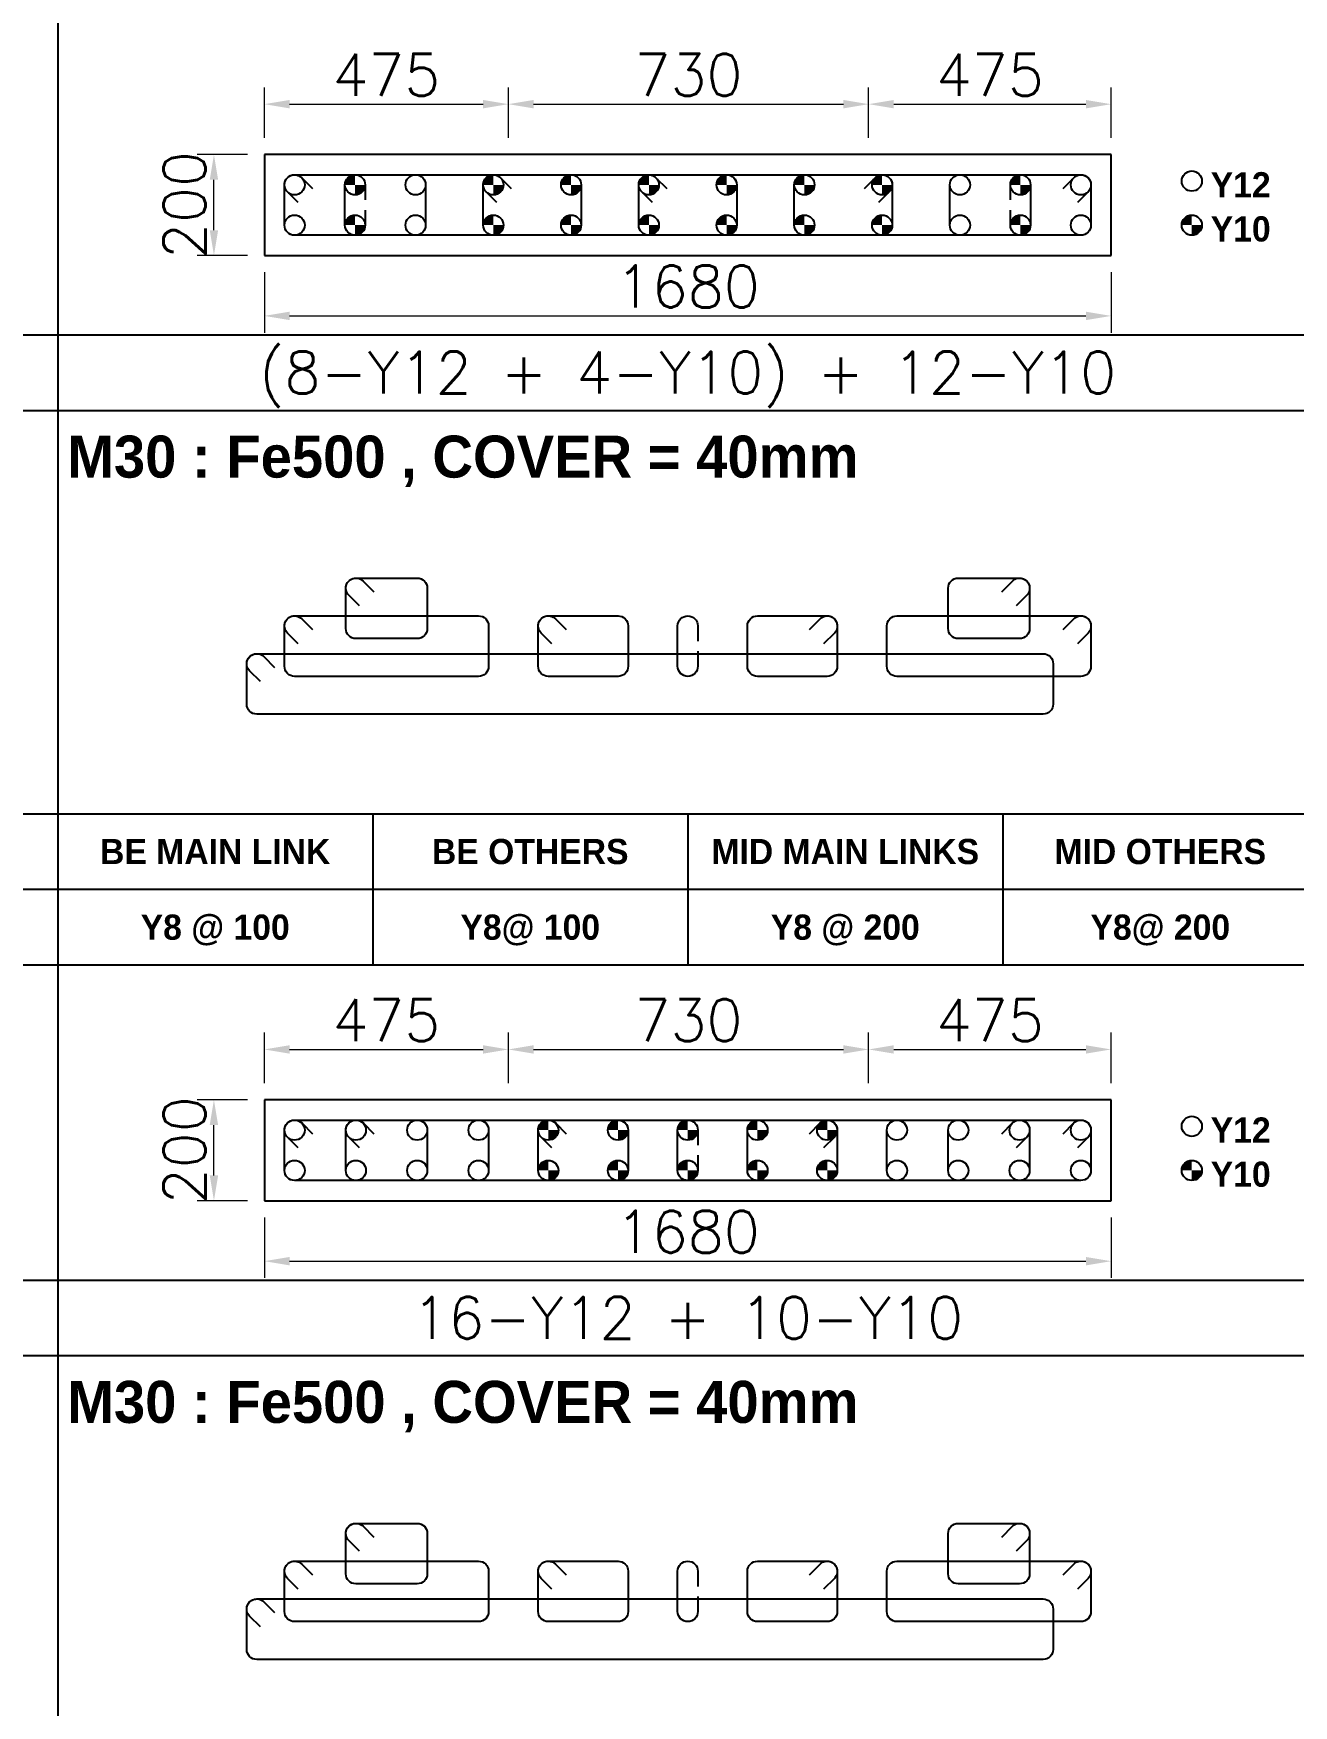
# Model space of a CAD drawing. Header units: millimetres. Extents: x -28707963 to -28231469, y 696001 to 896471.
# Drawn here: x -28322930 to -28315430, y 816339 to 826289 of the extents above; entities that cross this region are included whole.
import ezdxf
from ezdxf.enums import TextEntityAlignment as Align

# ---------------------------------------------------------------- set-up
doc = ezdxf.new("R2010")
doc.units = ezdxf.units.MM
doc.header["$MEASUREMENT"] = 0
doc.header["$PDMODE"] = 34
doc.header["$PDSIZE"] = -8
doc.layers.get('0').update_dxf_attribs({"lineweight": 5})
for name, color, linetype in [('09 COL TEXT-SCH', 2, 'Continuous'), ('14 REINF', 6, 'Continuous'), ('22 TABLE FRAME', 5, 'Continuous'), ('23 STIRRUPS', 5, 'Continuous'), ('TEXT', 4, 'Continuous')]:
    doc.layers.add(name, color=color, linetype=linetype)
doc.layers.add('19 COLUMN', color=1, linetype='Continuous', lineweight=25)
doc.styles.add('adani bold', font='')
doc.styles.add('ROMANS', font='simplex.shx')
doc.styles.get('adani bold').set_extended_font_data('Adani Bold', bold=True)
doc.dimstyles.new('D 50', dxfattribs={"dimscale": 100, "dimtxt": 3, "dimasz": 1.5, "dimexe": 1, "dimexo": 1, "dimgap": 0.5, "dimtad": 1, "dimdec": 0, "dimdsep": 46, "dimtxsty": 'ROMANS', "dimcen": 2.5, "dimclrd": 5, "dimclre": 5, "dimclrt": 4, "dimadec": 0, "dimazin": 0, "dimtfac": 1, "dimtdec": 0, "dimtmove": 0, "dimatfit": 3, "dimfxl": 1, "dimlwd": 0, "dimlwe": 0, "dimarcsym": 0})

# ---------------------------------------------------------------- blocks, each defined once
blk = doc.blocks.new('*D44')
at = {"color": 5, "lineweight": 0, "transparency": 16777216}
for p, q in [((-28321556.1, 819243.4), (-28321556.1, 818883.4)), ((-28316516.1, 819243.4), (-28316516.1, 818883.4)), ((-28321406.1, 818983.4), (-28316666.1, 818983.4))]:
    blk.add_line(p, q, dxfattribs=at)
at = {"color": 5, "transparency": 16777216}
for points in [[(-28321406.1, 819008.4), (-28321406.1, 818958.4), (-28321556.1, 818983.4)], [(-28316666.1, 818958.4), (-28316666.1, 819008.4), (-28316516.1, 818983.4)]]:
    blk.add_solid(points, dxfattribs=at)
at = {"layer": 'Defpoints', "color": 0, "transparency": 16777216}
for p in [(-28321556.1, 819343.4), (-28316516.1, 819343.4), (-28316516.1, 818983.4)]:
    blk.add_point(p, dxfattribs=at)
at = {"color": 4, "transparency": 16777216, "insert": (-28319036.1, 819158.4), "char_height": 250, "attachment_point": 5, "style": 'ROMANS'}
blk.add_mtext('1680', dxfattribs=at)
blk = doc.blocks.new('*D45')
at = {"color": 5, "lineweight": 0, "transparency": 16777216}
for p, q in [((-28321556.1, 824868.4), (-28321556.1, 824508.4)), ((-28316516.1, 824868.4), (-28316516.1, 824508.4)), ((-28321406.1, 824608.4), (-28316666.1, 824608.4))]:
    blk.add_line(p, q, dxfattribs=at)
at = {"color": 5, "transparency": 16777216}
for points in [[(-28321406.1, 824633.4), (-28321406.1, 824583.4), (-28321556.1, 824608.4)], [(-28316666.1, 824583.4), (-28316666.1, 824633.4), (-28316516.1, 824608.4)]]:
    blk.add_solid(points, dxfattribs=at)
at = {"layer": 'Defpoints', "color": 0, "transparency": 16777216}
for p in [(-28321556.1, 824968.4), (-28316516.1, 824968.4), (-28316516.1, 824608.4)]:
    blk.add_point(p, dxfattribs=at)
at = {"color": 4, "transparency": 16777216, "insert": (-28319036.1, 824783.4), "char_height": 250, "attachment_point": 5, "style": 'ROMANS'}
blk.add_mtext('1680', dxfattribs=at)
blk = doc.blocks.new('*D299')
at = {"color": 5, "lineweight": 0, "transparency": 16777216}
for p, q in [((-28321556.1, 820043.4), (-28321556.1, 820343.4)), ((-28320103.8, 820043.4), (-28320103.8, 820343.4)), ((-28321406.1, 820243.4), (-28320253.8, 820243.4))]:
    blk.add_line(p, q, dxfattribs=at)
at = {"color": 5, "transparency": 16777216}
for points in [[(-28321406.1, 820268.4), (-28321406.1, 820218.4), (-28321556.1, 820243.4)], [(-28320253.8, 820218.4), (-28320253.8, 820268.4), (-28320103.8, 820243.4)]]:
    blk.add_solid(points, dxfattribs=at)
at = {"layer": 'Defpoints', "color": 0, "transparency": 16777216}
for p in [(-28320103.8, 820243.4), (-28321556.1, 819943.4), (-28320103.8, 819943.4)]:
    blk.add_point(p, dxfattribs=at)
at = {"color": 4, "transparency": 16777216, "insert": (-28320829.9, 820418.4), "char_height": 250, "attachment_point": 5, "style": 'ROMANS'}
blk.add_mtext('475', dxfattribs=at)
blk = doc.blocks.new('*D300')
at = {"color": 5, "lineweight": 0, "transparency": 16777216}
for p, q in [((-28320103.8, 820043.4), (-28320103.8, 820343.4)), ((-28317959.6, 820043.4), (-28317959.6, 820343.4)), ((-28319953.8, 820243.4), (-28318109.6, 820243.4))]:
    blk.add_line(p, q, dxfattribs=at)
at = {"color": 5, "transparency": 16777216}
for points in [[(-28319953.8, 820268.4), (-28319953.8, 820218.4), (-28320103.8, 820243.4)], [(-28318109.6, 820218.4), (-28318109.6, 820268.4), (-28317959.6, 820243.4)]]:
    blk.add_solid(points, dxfattribs=at)
at = {"layer": 'Defpoints', "color": 0, "transparency": 16777216}
for p in [(-28317959.6, 820243.4), (-28320103.8, 819943.4), (-28317959.6, 819943.4)]:
    blk.add_point(p, dxfattribs=at)
at = {"color": 4, "transparency": 16777216, "insert": (-28319031.7, 820418.4), "char_height": 250, "attachment_point": 5, "style": 'ROMANS'}
blk.add_mtext('730', dxfattribs=at)
blk = doc.blocks.new('*D301')
at = {"color": 5, "lineweight": 0, "transparency": 16777216}
for p, q in [((-28317959.6, 820043.4), (-28317959.6, 820343.4)), ((-28316516.1, 820043.4), (-28316516.1, 820343.4)), ((-28317809.6, 820243.4), (-28316666.1, 820243.4))]:
    blk.add_line(p, q, dxfattribs=at)
at = {"color": 5, "transparency": 16777216}
for points in [[(-28317809.6, 820268.4), (-28317809.6, 820218.4), (-28317959.6, 820243.4)], [(-28316666.1, 820218.4), (-28316666.1, 820268.4), (-28316516.1, 820243.4)]]:
    blk.add_solid(points, dxfattribs=at)
at = {"layer": 'Defpoints', "color": 0, "transparency": 16777216}
for p in [(-28316516.1, 820243.4), (-28317959.6, 819943.4), (-28316516.1, 819943.4)]:
    blk.add_point(p, dxfattribs=at)
at = {"color": 4, "transparency": 16777216, "insert": (-28317237.8, 820418.4), "char_height": 250, "attachment_point": 5, "style": 'ROMANS'}
blk.add_mtext('475', dxfattribs=at)
blk = doc.blocks.new('*D302')
at = {"color": 5, "lineweight": 0, "transparency": 16777216}
for p, q in [((-28321656.1, 819943.4), (-28321956.1, 819943.4)), ((-28321856.1, 819493.4), (-28321856.1, 819793.4)), ((-28321656.1, 819343.4), (-28321956.1, 819343.4))]:
    blk.add_line(p, q, dxfattribs=at)
at = {"color": 5, "transparency": 16777216}
for points in [[(-28321831.1, 819793.4), (-28321881.1, 819793.4), (-28321856.1, 819943.4)], [(-28321881.1, 819493.4), (-28321831.1, 819493.4), (-28321856.1, 819343.4)]]:
    blk.add_solid(points, dxfattribs=at)
at = {"layer": 'Defpoints', "color": 0, "transparency": 16777216}
for p in [(-28321856.1, 819943.4), (-28321556.1, 819943.4), (-28321556.1, 819343.4)]:
    blk.add_point(p, dxfattribs=at)
at = {"color": 4, "transparency": 16777216, "insert": (-28322031.1, 819643.4), "char_height": 250, "attachment_point": 5, "rotation": 90, "style": 'ROMANS'}
blk.add_mtext('200', dxfattribs=at)
blk = doc.blocks.new('*D303')
at = {"color": 5, "lineweight": 0, "transparency": 16777216}
for p, q in [((-28321556.1, 825668.4), (-28321556.1, 825968.4)), ((-28320103.8, 825668.4), (-28320103.8, 825968.4)), ((-28321406.1, 825868.4), (-28320253.8, 825868.4))]:
    blk.add_line(p, q, dxfattribs=at)
at = {"color": 5, "transparency": 16777216}
for points in [[(-28321406.1, 825893.4), (-28321406.1, 825843.4), (-28321556.1, 825868.4)], [(-28320253.8, 825843.4), (-28320253.8, 825893.4), (-28320103.8, 825868.4)]]:
    blk.add_solid(points, dxfattribs=at)
at = {"layer": 'Defpoints', "color": 0, "transparency": 16777216}
for p in [(-28320103.8, 825868.4), (-28321556.1, 825568.4), (-28320103.8, 825568.4)]:
    blk.add_point(p, dxfattribs=at)
at = {"color": 4, "transparency": 16777216, "insert": (-28320829.9, 826043.4), "char_height": 250, "attachment_point": 5, "style": 'ROMANS'}
blk.add_mtext('475', dxfattribs=at)
blk = doc.blocks.new('*D304')
at = {"color": 5, "lineweight": 0, "transparency": 16777216}
for p, q in [((-28320103.8, 825668.4), (-28320103.8, 825968.4)), ((-28317959.6, 825668.4), (-28317959.6, 825968.4)), ((-28319953.8, 825868.4), (-28318109.6, 825868.4))]:
    blk.add_line(p, q, dxfattribs=at)
at = {"color": 5, "transparency": 16777216}
for points in [[(-28319953.8, 825893.4), (-28319953.8, 825843.4), (-28320103.8, 825868.4)], [(-28318109.6, 825843.4), (-28318109.6, 825893.4), (-28317959.6, 825868.4)]]:
    blk.add_solid(points, dxfattribs=at)
at = {"layer": 'Defpoints', "color": 0, "transparency": 16777216}
for p in [(-28317959.6, 825868.4), (-28320103.8, 825568.4), (-28317959.6, 825568.4)]:
    blk.add_point(p, dxfattribs=at)
at = {"color": 4, "transparency": 16777216, "insert": (-28319031.7, 826043.4), "char_height": 250, "attachment_point": 5, "style": 'ROMANS'}
blk.add_mtext('730', dxfattribs=at)
blk = doc.blocks.new('*D305')
at = {"color": 5, "lineweight": 0, "transparency": 16777216}
for p, q in [((-28317959.6, 825668.4), (-28317959.6, 825968.4)), ((-28316516.1, 825668.4), (-28316516.1, 825968.4)), ((-28317809.6, 825868.4), (-28316666.1, 825868.4))]:
    blk.add_line(p, q, dxfattribs=at)
at = {"color": 5, "transparency": 16777216}
for points in [[(-28317809.6, 825893.4), (-28317809.6, 825843.4), (-28317959.6, 825868.4)], [(-28316666.1, 825843.4), (-28316666.1, 825893.4), (-28316516.1, 825868.4)]]:
    blk.add_solid(points, dxfattribs=at)
at = {"layer": 'Defpoints', "color": 0, "transparency": 16777216}
for p in [(-28316516.1, 825868.4), (-28317959.6, 825568.4), (-28316516.1, 825568.4)]:
    blk.add_point(p, dxfattribs=at)
at = {"color": 4, "transparency": 16777216, "insert": (-28317237.8, 826043.4), "char_height": 250, "attachment_point": 5, "style": 'ROMANS'}
blk.add_mtext('475', dxfattribs=at)
blk = doc.blocks.new('*D306')
at = {"color": 5, "lineweight": 0, "transparency": 16777216}
for p, q in [((-28321656.1, 825568.4), (-28321956.1, 825568.4)), ((-28321856.1, 825118.4), (-28321856.1, 825418.4)), ((-28321656.1, 824968.4), (-28321956.1, 824968.4))]:
    blk.add_line(p, q, dxfattribs=at)
at = {"color": 5, "transparency": 16777216}
for points in [[(-28321831.1, 825418.4), (-28321881.1, 825418.4), (-28321856.1, 825568.4)], [(-28321881.1, 825118.4), (-28321831.1, 825118.4), (-28321856.1, 824968.4)]]:
    blk.add_solid(points, dxfattribs=at)
at = {"layer": 'Defpoints', "color": 0, "transparency": 16777216}
for p in [(-28321856.1, 825568.4), (-28321556.1, 825568.4), (-28321556.1, 824968.4)]:
    blk.add_point(p, dxfattribs=at)
at = {"color": 4, "transparency": 16777216, "insert": (-28322031.1, 825268.4), "char_height": 250, "attachment_point": 5, "rotation": 90, "style": 'ROMANS'}
blk.add_mtext('200', dxfattribs=at)

msp = doc.modelspace()

# ---------------------------------------------------------------- hatches: boundary and pattern name
at = {"layer": '14 REINF'}
h = msp.add_hatch(color=6, dxfattribs=at)
edge = h.paths.add_edge_path(flags=0)
edge.add_line((-28321076.1, 825388.4), (-28321016.1, 825388.4))
edge.add_line((-28321016.1, 825388.4), (-28321016.1, 825448.4))
edge.add_arc((-28321016.1, 825388.4), 60, 90, 180)
edge = h.paths.add_edge_path(flags=0)
edge.add_line((-28320956.1, 825388.4), (-28321016.1, 825388.4))
edge.add_line((-28321016.1, 825388.4), (-28321016.1, 825328.4))
edge.add_arc((-28321016.1, 825388.4), 60, 270, 360)
h = msp.add_hatch(color=6, dxfattribs=at)
edge = h.paths.add_edge_path(flags=0)
edge.add_line((-28320253.2, 825388.4), (-28320193.2, 825388.4))
edge.add_line((-28320193.2, 825388.4), (-28320193.2, 825448.4))
edge.add_arc((-28320193.2, 825388.4), 60, 90, 180)
edge = h.paths.add_edge_path(flags=0)
edge.add_line((-28320133.2, 825388.4), (-28320193.2, 825388.4))
edge.add_line((-28320193.2, 825388.4), (-28320193.2, 825328.4))
edge.add_arc((-28320193.2, 825388.4), 60, 270, 360)
h = msp.add_hatch(color=6, dxfattribs=at)
edge = h.paths.add_edge_path(flags=0)
edge.add_line((-28319790.4, 825388.4), (-28319730.4, 825388.4))
edge.add_line((-28319730.4, 825388.4), (-28319730.4, 825448.4))
edge.add_arc((-28319730.4, 825388.4), 60, 90, 180)
edge = h.paths.add_edge_path(flags=0)
edge.add_line((-28319670.4, 825388.4), (-28319730.4, 825388.4))
edge.add_line((-28319730.4, 825388.4), (-28319730.4, 825328.4))
edge.add_arc((-28319730.4, 825388.4), 60, 270, 360)
h = msp.add_hatch(color=6, dxfattribs=at)
edge = h.paths.add_edge_path(flags=0)
edge.add_line((-28319327.5, 825388.4), (-28319267.5, 825388.4))
edge.add_line((-28319267.5, 825388.4), (-28319267.5, 825448.4))
edge.add_arc((-28319267.5, 825388.4), 60, 90, 180)
edge = h.paths.add_edge_path(flags=0)
edge.add_line((-28319207.5, 825388.4), (-28319267.5, 825388.4))
edge.add_line((-28319267.5, 825388.4), (-28319267.5, 825328.4))
edge.add_arc((-28319267.5, 825388.4), 60, 270, 360)
h = msp.add_hatch(color=6, dxfattribs=at)
edge = h.paths.add_edge_path(flags=0)
edge.add_line((-28318864.7, 825388.4), (-28318804.7, 825388.4))
edge.add_line((-28318804.7, 825388.4), (-28318804.7, 825448.4))
edge.add_arc((-28318804.7, 825388.4), 60, 90, 180)
edge = h.paths.add_edge_path(flags=0)
edge.add_line((-28318744.7, 825388.4), (-28318804.7, 825388.4))
edge.add_line((-28318804.7, 825388.4), (-28318804.7, 825328.4))
edge.add_arc((-28318804.7, 825388.4), 60, 270, 360)
h = msp.add_hatch(color=6, dxfattribs=at)
edge = h.paths.add_edge_path(flags=0)
edge.add_line((-28318401.8, 825388.4), (-28318341.8, 825388.4))
edge.add_line((-28318341.8, 825388.4), (-28318341.8, 825448.4))
edge.add_arc((-28318341.8, 825388.4), 60, 90, 180)
edge = h.paths.add_edge_path(flags=0)
edge.add_line((-28318281.8, 825388.4), (-28318341.8, 825388.4))
edge.add_line((-28318341.8, 825388.4), (-28318341.8, 825328.4))
edge.add_arc((-28318341.8, 825388.4), 60, 270, 360)
h = msp.add_hatch(color=6, dxfattribs=at)
edge = h.paths.add_edge_path(flags=0)
edge.add_line((-28317939, 825388.4), (-28317879, 825388.4))
edge.add_line((-28317879, 825388.4), (-28317879, 825448.4))
edge.add_arc((-28317879, 825388.4), 60, 90, 180)
edge = h.paths.add_edge_path(flags=0)
edge.add_line((-28317819, 825388.4), (-28317879, 825388.4))
edge.add_line((-28317879, 825388.4), (-28317879, 825328.4))
edge.add_arc((-28317879, 825388.4), 60, 270, 360)
h = msp.add_hatch(color=6, dxfattribs=at)
edge = h.paths.add_edge_path(flags=0)
edge.add_line((-28317116.1, 825388.4), (-28317056.1, 825388.4))
edge.add_line((-28317056.1, 825388.4), (-28317056.1, 825448.4))
edge.add_arc((-28317056.1, 825388.4), 60, 90, 180)
edge = h.paths.add_edge_path(flags=0)
edge.add_line((-28316996.1, 825388.4), (-28317056.1, 825388.4))
edge.add_line((-28317056.1, 825388.4), (-28317056.1, 825328.4))
edge.add_arc((-28317056.1, 825388.4), 60, 270, 360)
h = msp.add_hatch(color=6, dxfattribs=at)
edge = h.paths.add_edge_path(flags=0)
edge.add_line((-28321076.1, 825148.4), (-28321016.1, 825148.4))
edge.add_line((-28321016.1, 825148.4), (-28321016.1, 825208.4))
edge.add_arc((-28321016.1, 825148.4), 60, 90, 180)
edge = h.paths.add_edge_path(flags=0)
edge.add_line((-28320956.1, 825148.4), (-28321016.1, 825148.4))
edge.add_line((-28321016.1, 825148.4), (-28321016.1, 825088.4))
edge.add_arc((-28321016.1, 825148.4), 60, 270, 360)
h = msp.add_hatch(color=6, dxfattribs=at)
edge = h.paths.add_edge_path(flags=0)
edge.add_line((-28320253.2, 825148.4), (-28320193.2, 825148.4))
edge.add_line((-28320193.2, 825148.4), (-28320193.2, 825208.4))
edge.add_arc((-28320193.2, 825148.4), 60, 90, 180)
edge = h.paths.add_edge_path(flags=0)
edge.add_line((-28320133.2, 825148.4), (-28320193.2, 825148.4))
edge.add_line((-28320193.2, 825148.4), (-28320193.2, 825088.4))
edge.add_arc((-28320193.2, 825148.4), 60, 270, 360)
h = msp.add_hatch(color=6, dxfattribs=at)
edge = h.paths.add_edge_path(flags=0)
edge.add_line((-28319790.4, 825148.4), (-28319730.4, 825148.4))
edge.add_line((-28319730.4, 825148.4), (-28319730.4, 825208.4))
edge.add_arc((-28319730.4, 825148.4), 60, 90, 180)
edge = h.paths.add_edge_path(flags=0)
edge.add_line((-28319670.4, 825148.4), (-28319730.4, 825148.4))
edge.add_line((-28319730.4, 825148.4), (-28319730.4, 825088.4))
edge.add_arc((-28319730.4, 825148.4), 60, 270, 360)
h = msp.add_hatch(color=6, dxfattribs=at)
edge = h.paths.add_edge_path(flags=0)
edge.add_line((-28319327.5, 825148.4), (-28319267.5, 825148.4))
edge.add_line((-28319267.5, 825148.4), (-28319267.5, 825208.4))
edge.add_arc((-28319267.5, 825148.4), 60, 90, 180)
edge = h.paths.add_edge_path(flags=0)
edge.add_line((-28319207.5, 825148.4), (-28319267.5, 825148.4))
edge.add_line((-28319267.5, 825148.4), (-28319267.5, 825088.4))
edge.add_arc((-28319267.5, 825148.4), 60, 270, 360)
h = msp.add_hatch(color=6, dxfattribs=at)
edge = h.paths.add_edge_path(flags=0)
edge.add_line((-28318864.7, 825148.4), (-28318804.7, 825148.4))
edge.add_line((-28318804.7, 825148.4), (-28318804.7, 825208.4))
edge.add_arc((-28318804.7, 825148.4), 60, 90, 180)
edge = h.paths.add_edge_path(flags=0)
edge.add_line((-28318744.7, 825148.4), (-28318804.7, 825148.4))
edge.add_line((-28318804.7, 825148.4), (-28318804.7, 825088.4))
edge.add_arc((-28318804.7, 825148.4), 60, 270, 360)
h = msp.add_hatch(color=6, dxfattribs=at)
edge = h.paths.add_edge_path(flags=0)
edge.add_line((-28318401.8, 825148.4), (-28318341.8, 825148.4))
edge.add_line((-28318341.8, 825148.4), (-28318341.8, 825208.4))
edge.add_arc((-28318341.8, 825148.4), 60, 90, 180)
edge = h.paths.add_edge_path(flags=0)
edge.add_line((-28318281.8, 825148.4), (-28318341.8, 825148.4))
edge.add_line((-28318341.8, 825148.4), (-28318341.8, 825088.4))
edge.add_arc((-28318341.8, 825148.4), 60, 270, 360)
h = msp.add_hatch(color=6, dxfattribs=at)
edge = h.paths.add_edge_path(flags=0)
edge.add_line((-28317939, 825148.4), (-28317879, 825148.4))
edge.add_line((-28317879, 825148.4), (-28317879, 825208.4))
edge.add_arc((-28317879, 825148.4), 60, 90, 180)
edge = h.paths.add_edge_path(flags=0)
edge.add_line((-28317819, 825148.4), (-28317879, 825148.4))
edge.add_line((-28317879, 825148.4), (-28317879, 825088.4))
edge.add_arc((-28317879, 825148.4), 60, 270, 360)
h = msp.add_hatch(color=6, dxfattribs=at)
edge = h.paths.add_edge_path(flags=0)
edge.add_line((-28317116.1, 825148.4), (-28317056.1, 825148.4))
edge.add_line((-28317056.1, 825148.4), (-28317056.1, 825208.4))
edge.add_arc((-28317056.1, 825148.4), 60, 90, 180)
edge = h.paths.add_edge_path(flags=0)
edge.add_line((-28316996.1, 825148.4), (-28317056.1, 825148.4))
edge.add_line((-28317056.1, 825148.4), (-28317056.1, 825088.4))
edge.add_arc((-28317056.1, 825148.4), 60, 270, 360)
h = msp.add_hatch(color=6, dxfattribs=at)
edge = h.paths.add_edge_path(flags=0)
edge.add_line((-28316096.1, 825148.4), (-28316036.1, 825148.4))
edge.add_line((-28316036.1, 825148.4), (-28316036.1, 825208.4))
edge.add_arc((-28316036.1, 825148.4), 60, 90, 180)
edge = h.paths.add_edge_path(flags=0)
edge.add_line((-28315976.1, 825148.4), (-28316036.1, 825148.4))
edge.add_line((-28316036.1, 825148.4), (-28316036.1, 825088.4))
edge.add_arc((-28316036.1, 825148.4), 60, 270, 360)
h = msp.add_hatch(color=6, dxfattribs=at)
edge = h.paths.add_edge_path(flags=0)
edge.add_line((-28319926.1, 819763.4), (-28319866.1, 819763.4))
edge.add_line((-28319866.1, 819763.4), (-28319866.1, 819823.4))
edge.add_arc((-28319866.1, 819763.4), 60, 90, 180)
edge = h.paths.add_edge_path(flags=0)
edge.add_line((-28319806.1, 819763.4), (-28319866.1, 819763.4))
edge.add_line((-28319866.1, 819763.4), (-28319866.1, 819703.4))
edge.add_arc((-28319866.1, 819763.4), 60, 270, 360)
h = msp.add_hatch(color=6, dxfattribs=at)
edge = h.paths.add_edge_path(flags=0)
edge.add_line((-28319511.1, 819763.4), (-28319451.1, 819763.4))
edge.add_line((-28319451.1, 819763.4), (-28319451.1, 819823.4))
edge.add_arc((-28319451.1, 819763.4), 60, 90, 180)
edge = h.paths.add_edge_path(flags=0)
edge.add_line((-28319391.1, 819763.4), (-28319451.1, 819763.4))
edge.add_line((-28319451.1, 819763.4), (-28319451.1, 819703.4))
edge.add_arc((-28319451.1, 819763.4), 60, 270, 360)
h = msp.add_hatch(color=6, dxfattribs=at)
edge = h.paths.add_edge_path(flags=0)
edge.add_line((-28319096.1, 819763.4), (-28319036.1, 819763.4))
edge.add_line((-28319036.1, 819763.4), (-28319036.1, 819823.4))
edge.add_arc((-28319036.1, 819763.4), 60, 90, 180)
edge = h.paths.add_edge_path(flags=0)
edge.add_line((-28318976.1, 819763.4), (-28319036.1, 819763.4))
edge.add_line((-28319036.1, 819763.4), (-28319036.1, 819703.4))
edge.add_arc((-28319036.1, 819763.4), 60, 270, 360)
h = msp.add_hatch(color=6, dxfattribs=at)
edge = h.paths.add_edge_path(flags=0)
edge.add_line((-28318681.1, 819763.4), (-28318621.1, 819763.4))
edge.add_line((-28318621.1, 819763.4), (-28318621.1, 819823.4))
edge.add_arc((-28318621.1, 819763.4), 60, 90, 180)
edge = h.paths.add_edge_path(flags=0)
edge.add_line((-28318561.1, 819763.4), (-28318621.1, 819763.4))
edge.add_line((-28318621.1, 819763.4), (-28318621.1, 819703.4))
edge.add_arc((-28318621.1, 819763.4), 60, 270, 360)
h = msp.add_hatch(color=6, dxfattribs=at)
edge = h.paths.add_edge_path(flags=0)
edge.add_line((-28318266.1, 819763.4), (-28318206.1, 819763.4))
edge.add_line((-28318206.1, 819763.4), (-28318206.1, 819823.4))
edge.add_arc((-28318206.1, 819763.4), 60, 90, 180)
edge = h.paths.add_edge_path(flags=0)
edge.add_line((-28318146.1, 819763.4), (-28318206.1, 819763.4))
edge.add_line((-28318206.1, 819763.4), (-28318206.1, 819703.4))
edge.add_arc((-28318206.1, 819763.4), 60, 270, 360)
h = msp.add_hatch(color=6, dxfattribs=at)
edge = h.paths.add_edge_path(flags=0)
edge.add_line((-28319926.1, 819523.4), (-28319866.1, 819523.4))
edge.add_line((-28319866.1, 819523.4), (-28319866.1, 819583.4))
edge.add_arc((-28319866.1, 819523.4), 60, 90, 180)
edge = h.paths.add_edge_path(flags=0)
edge.add_line((-28319806.1, 819523.4), (-28319866.1, 819523.4))
edge.add_line((-28319866.1, 819523.4), (-28319866.1, 819463.4))
edge.add_arc((-28319866.1, 819523.4), 60, 270, 360)
h = msp.add_hatch(color=6, dxfattribs=at)
edge = h.paths.add_edge_path(flags=0)
edge.add_line((-28319511.1, 819523.4), (-28319451.1, 819523.4))
edge.add_line((-28319451.1, 819523.4), (-28319451.1, 819583.4))
edge.add_arc((-28319451.1, 819523.4), 60, 90, 180)
edge = h.paths.add_edge_path(flags=0)
edge.add_line((-28319391.1, 819523.4), (-28319451.1, 819523.4))
edge.add_line((-28319451.1, 819523.4), (-28319451.1, 819463.4))
edge.add_arc((-28319451.1, 819523.4), 60, 270, 360)
h = msp.add_hatch(color=6, dxfattribs=at)
edge = h.paths.add_edge_path(flags=0)
edge.add_line((-28319096.1, 819523.4), (-28319036.1, 819523.4))
edge.add_line((-28319036.1, 819523.4), (-28319036.1, 819583.4))
edge.add_arc((-28319036.1, 819523.4), 60, 90, 180)
edge = h.paths.add_edge_path(flags=0)
edge.add_line((-28318976.1, 819523.4), (-28319036.1, 819523.4))
edge.add_line((-28319036.1, 819523.4), (-28319036.1, 819463.4))
edge.add_arc((-28319036.1, 819523.4), 60, 270, 360)
h = msp.add_hatch(color=6, dxfattribs=at)
edge = h.paths.add_edge_path(flags=0)
edge.add_line((-28318681.1, 819523.4), (-28318621.1, 819523.4))
edge.add_line((-28318621.1, 819523.4), (-28318621.1, 819583.4))
edge.add_arc((-28318621.1, 819523.4), 60, 90, 180)
edge = h.paths.add_edge_path(flags=0)
edge.add_line((-28318561.1, 819523.4), (-28318621.1, 819523.4))
edge.add_line((-28318621.1, 819523.4), (-28318621.1, 819463.4))
edge.add_arc((-28318621.1, 819523.4), 60, 270, 360)
h = msp.add_hatch(color=6, dxfattribs=at)
edge = h.paths.add_edge_path(flags=0)
edge.add_line((-28318266.1, 819523.4), (-28318206.1, 819523.4))
edge.add_line((-28318206.1, 819523.4), (-28318206.1, 819583.4))
edge.add_arc((-28318206.1, 819523.4), 60, 90, 180)
edge = h.paths.add_edge_path(flags=0)
edge.add_line((-28318146.1, 819523.4), (-28318206.1, 819523.4))
edge.add_line((-28318206.1, 819523.4), (-28318206.1, 819463.4))
edge.add_arc((-28318206.1, 819523.4), 60, 270, 360)
h = msp.add_hatch(color=6, dxfattribs=at)
edge = h.paths.add_edge_path(flags=0)
edge.add_line((-28316096.1, 819523.4), (-28316036.1, 819523.4))
edge.add_line((-28316036.1, 819523.4), (-28316036.1, 819583.4))
edge.add_arc((-28316036.1, 819523.4), 60, 90, 180)
edge = h.paths.add_edge_path(flags=0)
edge.add_line((-28315976.1, 819523.4), (-28316036.1, 819523.4))
edge.add_line((-28316036.1, 819523.4), (-28316036.1, 819463.4))
edge.add_arc((-28316036.1, 819523.4), 60, 270, 360)

# ---------------------------------------------------------------- linework, layer by layer
at = {"layer": '14 REINF', "color": 6}
for centre in [(-28316036.1, 825410.9), (-28321376.1, 825388.4), (-28321016.1, 825388.4), (-28320656.1, 825388.4), (-28320193.2, 825388.4), (-28319730.4, 825388.4), (-28319267.5, 825388.4), (-28318804.7, 825388.4), (-28318341.8, 825388.4), (-28317879, 825388.4), (-28317416.1, 825388.4), (-28317056.1, 825388.4), (-28316696.1, 825388.4), (-28321376.1, 825148.4), (-28321016.1, 825148.4), (-28320656.1, 825148.4), (-28320193.2, 825148.4), (-28319730.4, 825148.4), (-28319267.5, 825148.4), (-28318804.7, 825148.4), (-28318341.8, 825148.4), (-28317879, 825148.4), (-28317416.1, 825148.4), (-28317056.1, 825148.4), (-28316696.1, 825148.4), (-28316036.1, 825148.4), (-28321376.1, 819763.4), (-28321011.1, 819763.4), (-28320646.1, 819763.4), (-28320281.1, 819763.4), (-28319866.1, 819763.4), (-28319451.1, 819763.4), (-28319036.1, 819763.4), (-28318621.1, 819763.4), (-28318206.1, 819763.4), (-28317791.1, 819763.4), (-28317426.1, 819763.4), (-28317061.1, 819763.4), (-28316696.1, 819763.4), (-28316036.1, 819785.9), (-28321376.1, 819523.4), (-28321011.1, 819523.4), (-28320646.1, 819523.4), (-28320281.1, 819523.4), (-28319866.1, 819523.4), (-28319451.1, 819523.4), (-28319036.1, 819523.4), (-28318621.1, 819523.4), (-28318206.1, 819523.4), (-28317791.1, 819523.4), (-28317426.1, 819523.4), (-28317061.1, 819523.4), (-28316696.1, 819523.4), (-28316036.1, 819523.4)]:
    msp.add_circle(centre, 60, dxfattribs=at)
at = {"layer": '19 COLUMN', "color": 4}
for points in [[(-28316516.1, 825568.4), (-28321556.1, 825568.4)], [(-28321556.1, 825568.4), (-28321556.1, 824968.4)], [(-28316516.1, 824968.4), (-28316516.1, 825568.4)], [(-28321556.1, 824968.4), (-28316516.1, 824968.4)], [(-28316516.1, 819943.4), (-28321556.1, 819943.4)], [(-28321556.1, 819943.4), (-28321556.1, 819343.4)], [(-28316516.1, 819343.4), (-28316516.1, 819943.4)], [(-28321556.1, 819343.4), (-28316516.1, 819343.4)]]:
    msp.add_lwpolyline(points, dxfattribs=at)
at = {"layer": '22 TABLE FRAME', "color": 5, "linetype": 'Continuous'}
for p, q in [((-28322786.1, 863421.2), (-28322786.1, 788796.2)), ((-28330286.1, 824496.2), (-28245536.1, 824496.2)), ((-28334786.1, 824046.2), (-28245536.1, 824046.2)), ((-28330286.1, 821646.2), (-28245536.1, 821646.2)), ((-28320911.1, 821646.2), (-28320911.1, 820746.2)), ((-28319036.1, 821646.2), (-28319036.1, 820746.2)), ((-28317161.1, 821646.2), (-28317161.1, 820746.2)), ((-28330286.1, 821196.2), (-28245536.1, 821196.2)), ((-28330286.1, 820746.2), (-28245536.1, 820746.2)), ((-28330286.1, 818871.2), (-28245536.1, 818871.2)), ((-28334786.1, 818421.2), (-28245536.1, 818421.2))]:
    msp.add_line(p, q, dxfattribs=at)
at = {"layer": '23 STIRRUPS', "color": 5}
for points in [[(-28321354.9, 825282.3), (-28321418.5, 825345.9, -0.668178), (-28321376.1, 825448.4), (-28316696.1, 825448.4, -0.414214), (-28316636.1, 825388.4), (-28316636.1, 825148.4, -0.414214), (-28316696.1, 825088.4), (-28321376.1, 825088.4, -0.414214), (-28321436.1, 825148.4), (-28321436.1, 825388.4, -0.668179), (-28321333.7, 825430.8), (-28321270, 825367.1)], [(-28321354.9, 825282.3), (-28321418.5, 825345.9, -0.668178), (-28321376.1, 825448.4), (-28320656.1, 825448.4, -0.414214), (-28320596.1, 825388.4), (-28320596.1, 825148.4, -0.414214), (-28320656.1, 825088.4), (-28321376.1, 825088.4, -0.414214), (-28321436.1, 825148.4), (-28321436.1, 825388.4, -0.668179), (-28321333.7, 825430.8), (-28321270, 825367.1)], [(-28320956.1, 825238.4), (-28320956.1, 825148.4, -1), (-28321076.1, 825148.4), (-28321076.1, 825388.4, -1), (-28320956.1, 825388.4), (-28320956.1, 825298.4)], [(-28320172.1, 825282.3), (-28320235.7, 825345.9, -0.668359), (-28320193.2, 825448.4), (-28319730.4, 825448.4, -0.41425), (-28319670.4, 825388.4), (-28319670.4, 825148.4, -0.41425), (-28319730.4, 825088.4), (-28320193.2, 825088.4, -0.41436), (-28320253.2, 825148.4), (-28320253.2, 825388.4, -0.668179), (-28320150.8, 825430.8), (-28320087.2, 825367.1)], [(-28319246.3, 825282.3), (-28319310, 825345.9, -0.668314), (-28319267.5, 825448.4), (-28318804.7, 825448.4, -0.414323), (-28318744.7, 825388.4), (-28318744.7, 825148.4, -0.414323), (-28318804.7, 825088.4), (-28319267.5, 825088.4, -0.414323), (-28319327.5, 825148.4), (-28319327.5, 825388.4, -0.668179), (-28319225.1, 825430.8), (-28319161.5, 825367.1)], [(-28317985, 825367.1), (-28317921.4, 825430.8, -0.668179), (-28317819, 825388.4), (-28317819, 825148.4, -0.41436), (-28317879, 825088.4), (-28318341.8, 825088.4, -0.41425), (-28318401.8, 825148.4), (-28318401.8, 825388.4, -0.41425), (-28318341.8, 825448.4), (-28317879, 825448.4, -0.668359), (-28317836.5, 825345.9), (-28317900.1, 825282.3)], [(-28316802.2, 825367.1), (-28316738.5, 825430.8, -0.668179), (-28316636.1, 825388.4), (-28316636.1, 825148.4, -0.414214), (-28316696.1, 825088.4), (-28317416.1, 825088.4, -0.414214), (-28317476.1, 825148.4), (-28317476.1, 825388.4, -0.414214), (-28317416.1, 825448.4), (-28316696.1, 825448.4, -0.668178), (-28316653.7, 825345.9), (-28316717.3, 825282.3)], [(-28317116.1, 825298.4), (-28317116.1, 825388.4, -1), (-28316996.1, 825388.4), (-28316996.1, 825148.4, -1), (-28317116.1, 825148.4), (-28317116.1, 825238.4)], [(-28320989.9, 822882.3), (-28321053.5, 822945.9, -0.668042), (-28321011.1, 823048.4), (-28320646.1, 823048.4, -0.414104), (-28320586.1, 822988.4), (-28320586.1, 822748.4, -0.414104), (-28320646.1, 822688.4), (-28321011.1, 822688.4, -0.414104), (-28321071.1, 822748.4), (-28321071.1, 822988.4, -0.668179), (-28320968.6, 823030.8), (-28320905, 822967.1)], [(-28317167.2, 822967.1), (-28317103.6, 823030.8, -0.668179), (-28317001.1, 822988.4), (-28317001.1, 822748.4, -0.414104), (-28317061.1, 822688.4), (-28317426.1, 822688.4, -0.414104), (-28317486.1, 822748.4), (-28317486.1, 822988.4, -0.414104), (-28317426.1, 823048.4), (-28317061.1, 823048.4, -0.668042), (-28317018.7, 822945.9), (-28317082.3, 822882.3)], [(-28321354.9, 822657.3), (-28321418.5, 822720.9, -0.668178), (-28321376.1, 822823.4), (-28320281.1, 822823.4, -0.414214), (-28320221.1, 822763.4), (-28320221.1, 822523.4, -0.414214), (-28320281.1, 822463.4), (-28321376.1, 822463.4, -0.414214), (-28321436.1, 822523.4), (-28321436.1, 822763.4, -0.668179), (-28321333.7, 822805.8), (-28321270, 822742.1)], [(-28319844.9, 822657.3), (-28319908.6, 822720.9, -0.668314), (-28319866.1, 822823.4), (-28319451.1, 822823.4, -0.414323), (-28319391.1, 822763.4), (-28319391.1, 822523.4, -0.414323), (-28319451.1, 822463.4), (-28319866.1, 822463.4, -0.414323), (-28319926.1, 822523.4), (-28319926.1, 822763.4, -0.668179), (-28319823.7, 822805.8), (-28319760.1, 822742.1)], [(-28318976.1, 822613.4), (-28318976.1, 822523.4, -1), (-28319096.1, 822523.4), (-28319096.1, 822763.4, -1), (-28318976.1, 822763.4), (-28318976.1, 822673.4)], [(-28318312.1, 822742.1), (-28318248.5, 822805.8, -0.668179), (-28318146.1, 822763.4), (-28318146.1, 822523.4, -0.414323), (-28318206.1, 822463.4), (-28318621.1, 822463.4, -0.414323), (-28318681.1, 822523.4), (-28318681.1, 822763.4, -0.414323), (-28318621.1, 822823.4), (-28318206.1, 822823.4, -0.668314), (-28318163.6, 822720.9), (-28318227.3, 822657.3)], [(-28316802.2, 822742.1), (-28316738.5, 822805.8, -0.668179), (-28316636.1, 822763.4), (-28316636.1, 822523.4, -0.414214), (-28316696.1, 822463.4), (-28317791.1, 822463.4, -0.414214), (-28317851.1, 822523.4), (-28317851.1, 822763.4, -0.414214), (-28317791.1, 822823.4), (-28316696.1, 822823.4, -0.668178), (-28316653.7, 822720.9), (-28316717.3, 822657.3)], [(-28321579.9, 822432.3), (-28321643.5, 822495.9, -0.668178), (-28321601.1, 822598.4), (-28316921.1, 822598.4, -0.414214), (-28316861.1, 822538.4), (-28316861.1, 822298.4, -0.414214), (-28316921.1, 822238.4), (-28321601.1, 822238.4, -0.414214), (-28321661.1, 822298.4), (-28321661.1, 822538.4, -0.668179), (-28321558.7, 822580.8), (-28321495, 822517.1)], [(-28321354.9, 819657.3), (-28321418.5, 819720.9, -0.668178), (-28321376.1, 819823.4), (-28316696.1, 819823.4, -0.414214), (-28316636.1, 819763.4), (-28316636.1, 819523.4, -0.414214), (-28316696.1, 819463.4), (-28321376.1, 819463.4, -0.414214), (-28321436.1, 819523.4), (-28321436.1, 819763.4, -0.668179), (-28321333.7, 819805.8), (-28321270, 819742.1)], [(-28321354.9, 819657.3), (-28321418.5, 819720.9, -0.668178), (-28321376.1, 819823.4), (-28320281.1, 819823.4, -0.414214), (-28320221.1, 819763.4), (-28320221.1, 819523.4, -0.414214), (-28320281.1, 819463.4), (-28321376.1, 819463.4, -0.414214), (-28321436.1, 819523.4), (-28321436.1, 819763.4, -0.668179), (-28321333.7, 819805.8), (-28321270, 819742.1)], [(-28320989.9, 819657.3), (-28321053.5, 819720.9, -0.668042), (-28321011.1, 819823.4), (-28320646.1, 819823.4, -0.414104), (-28320586.1, 819763.4), (-28320586.1, 819523.4, -0.414104), (-28320646.1, 819463.4), (-28321011.1, 819463.4, -0.414104), (-28321071.1, 819523.4), (-28321071.1, 819763.4, -0.668179), (-28320968.6, 819805.8), (-28320905, 819742.1)], [(-28319844.9, 819657.3), (-28319908.6, 819720.9, -0.668314), (-28319866.1, 819823.4), (-28319451.1, 819823.4, -0.414323), (-28319391.1, 819763.4), (-28319391.1, 819523.4, -0.414323), (-28319451.1, 819463.4), (-28319866.1, 819463.4, -0.414323), (-28319926.1, 819523.4), (-28319926.1, 819763.4, -0.668179), (-28319823.7, 819805.8), (-28319760.1, 819742.1)], [(-28318976.1, 819613.4), (-28318976.1, 819523.4, -1), (-28319096.1, 819523.4), (-28319096.1, 819763.4, -1), (-28318976.1, 819763.4), (-28318976.1, 819673.4)], [(-28318312.1, 819742.1), (-28318248.5, 819805.8, -0.668179), (-28318146.1, 819763.4), (-28318146.1, 819523.4, -0.414323), (-28318206.1, 819463.4), (-28318621.1, 819463.4, -0.414323), (-28318681.1, 819523.4), (-28318681.1, 819763.4, -0.414323), (-28318621.1, 819823.4), (-28318206.1, 819823.4, -0.668314), (-28318163.6, 819720.9), (-28318227.3, 819657.3)], [(-28316802.2, 819742.1), (-28316738.5, 819805.8, -0.668179), (-28316636.1, 819763.4), (-28316636.1, 819523.4, -0.414214), (-28316696.1, 819463.4), (-28317791.1, 819463.4, -0.414214), (-28317851.1, 819523.4), (-28317851.1, 819763.4, -0.414214), (-28317791.1, 819823.4), (-28316696.1, 819823.4, -0.668178), (-28316653.7, 819720.9), (-28316717.3, 819657.3)], [(-28317167.2, 819742.1), (-28317103.6, 819805.8, -0.668179), (-28317001.1, 819763.4), (-28317001.1, 819523.4, -0.414104), (-28317061.1, 819463.4), (-28317426.1, 819463.4, -0.414104), (-28317486.1, 819523.4), (-28317486.1, 819763.4, -0.414104), (-28317426.1, 819823.4), (-28317061.1, 819823.4, -0.668042), (-28317018.7, 819720.9), (-28317082.3, 819657.3)], [(-28320989.9, 817257.3), (-28321053.5, 817320.9, -0.668042), (-28321011.1, 817423.4), (-28320646.1, 817423.4, -0.414104), (-28320586.1, 817363.4), (-28320586.1, 817123.4, -0.414104), (-28320646.1, 817063.4), (-28321011.1, 817063.4, -0.414104), (-28321071.1, 817123.4), (-28321071.1, 817363.4, -0.668179), (-28320968.6, 817405.8), (-28320905, 817342.1)], [(-28317167.2, 817342.1), (-28317103.6, 817405.8, -0.668179), (-28317001.1, 817363.4), (-28317001.1, 817123.4, -0.414104), (-28317061.1, 817063.4), (-28317426.1, 817063.4, -0.414104), (-28317486.1, 817123.4), (-28317486.1, 817363.4, -0.414104), (-28317426.1, 817423.4), (-28317061.1, 817423.4, -0.668042), (-28317018.7, 817320.9), (-28317082.3, 817257.3)], [(-28321354.9, 817032.3), (-28321418.5, 817095.9, -0.668178), (-28321376.1, 817198.4), (-28320281.1, 817198.4, -0.414214), (-28320221.1, 817138.4), (-28320221.1, 816898.4, -0.414214), (-28320281.1, 816838.4), (-28321376.1, 816838.4, -0.414214), (-28321436.1, 816898.4), (-28321436.1, 817138.4, -0.668179), (-28321333.7, 817180.8), (-28321270, 817117.1)], [(-28319844.9, 817032.3), (-28319908.6, 817095.9, -0.668314), (-28319866.1, 817198.4), (-28319451.1, 817198.4, -0.414323), (-28319391.1, 817138.4), (-28319391.1, 816898.4, -0.414323), (-28319451.1, 816838.4), (-28319866.1, 816838.4, -0.414323), (-28319926.1, 816898.4), (-28319926.1, 817138.4, -0.668179), (-28319823.7, 817180.8), (-28319760.1, 817117.1)], [(-28318976.1, 816988.4), (-28318976.1, 816898.4, -1), (-28319096.1, 816898.4), (-28319096.1, 817138.4, -1), (-28318976.1, 817138.4), (-28318976.1, 817048.4)], [(-28318312.1, 817117.1), (-28318248.5, 817180.8, -0.668179), (-28318146.1, 817138.4), (-28318146.1, 816898.4, -0.414323), (-28318206.1, 816838.4), (-28318621.1, 816838.4, -0.414323), (-28318681.1, 816898.4), (-28318681.1, 817138.4, -0.414323), (-28318621.1, 817198.4), (-28318206.1, 817198.4, -0.668314), (-28318163.6, 817095.9), (-28318227.3, 817032.3)], [(-28316802.2, 817117.1), (-28316738.5, 817180.8, -0.668179), (-28316636.1, 817138.4), (-28316636.1, 816898.4, -0.414214), (-28316696.1, 816838.4), (-28317791.1, 816838.4, -0.414214), (-28317851.1, 816898.4), (-28317851.1, 817138.4, -0.414214), (-28317791.1, 817198.4), (-28316696.1, 817198.4, -0.668178), (-28316653.7, 817095.9), (-28316717.3, 817032.3)], [(-28321579.9, 816807.3), (-28321643.5, 816870.9, -0.668178), (-28321601.1, 816973.4), (-28316921.1, 816973.4, -0.414214), (-28316861.1, 816913.4), (-28316861.1, 816673.4, -0.414214), (-28316921.1, 816613.4), (-28321601.1, 816613.4, -0.414214), (-28321661.1, 816673.4), (-28321661.1, 816913.4, -0.668179), (-28321558.7, 816955.8), (-28321495, 816892.1)]]:
    msp.add_lwpolyline(points, format="xyb", dxfattribs=at)

# ---------------------------------------------------------------- texts
at = {"layer": '09 COL TEXT-SCH', "color": 3, "linetype": 'Continuous', "style": 'ROMANS'}
for s, p in [('(8-Y12 + 4-Y10) + 12-Y10', (-28319036.1, 824271.2)), ('16-Y12 + 10-Y10', (-28319036.1, 818646.2))]:
    msp.add_text(s, height=250, dxfattribs=at).set_placement(p, align=Align.MIDDLE_CENTER)
at = {"layer": 'TEXT', "style": 'adani bold'}
for s, p in [('Y12', (-28315923.6, 825388.7)), ('Y10', (-28315923.6, 825126.2)), ('Y12', (-28315923.6, 819763.7)), ('Y10', (-28315923.6, 819501.2))]:
    msp.add_text(s, height=150, dxfattribs=at).set_placement(p, align=Align.MIDDLE_LEFT)
at = {"layer": 'TEXT', "lineweight": 40, "style": 'adani bold'}
for p in [(-28322729.8, 823646.2), (-28322729.8, 818021.2)]:
    msp.add_text('M30 : Fe500 , COVER = 40mm', height=250, dxfattribs=at).set_placement(p)
at = {"layer": 'TEXT', "style": 'adani bold'}
for s, p in [('BE MAIN LINK', (-28321848.6, 821421.2)), ('BE OTHERS', (-28319973.6, 821421.2)), ('MID MAIN LINKS', (-28318098.6, 821421.2)), ('MID OTHERS', (-28316223.6, 821421.2)), ('Y8 @ 100', (-28321848.6, 820971.2)), ('Y8@ 100', (-28319973.6, 820971.2)), ('Y8 @ 200', (-28318098.6, 820971.2)), ('Y8@ 200', (-28316223.6, 820971.2))]:
    msp.add_text(s, height=150, dxfattribs=at).set_placement(p, align=Align.MIDDLE_CENTER)

# ---------------------------------------------------------------- dimensions: what is measured, and where the dimension line sits
for p1, p2, distance, text, override, picture, middle in [((-28321556.1, 825568.4), (-28320103.8, 825568.4), 300, '475', {"dimtxt": 2.5, "dimtxsty": 'ROMANS'}, '*D303', (-28320829.9, 826043.4)), ((-28320103.8, 825568.4), (-28317959.6, 825568.4), 300, '730', {"dimtxt": 2.5, "dimtxsty": 'ROMANS'}, '*D304', (-28319031.7, 826043.4)), ((-28317959.6, 825568.4), (-28316516.1, 825568.4), 300, '475', {"dimtxt": 2.5, "dimtxsty": 'ROMANS'}, '*D305', (-28317237.8, 826043.4)), ((-28321556.1, 824968.4), (-28316516.1, 824968.4), -360, '1680', {"dimtxt": 2.5}, '*D45', (-28319036.1, 824783.4)), ((-28321556.1, 819943.4), (-28320103.8, 819943.4), 300, '475', {"dimtxt": 2.5, "dimtxsty": 'ROMANS'}, '*D299', (-28320829.9, 820418.4)), ((-28320103.8, 819943.4), (-28317959.6, 819943.4), 300, '730', {"dimtxt": 2.5, "dimtxsty": 'ROMANS'}, '*D300', (-28319031.7, 820418.4)), ((-28317959.6, 819943.4), (-28316516.1, 819943.4), 300, '475', {"dimtxt": 2.5, "dimtxsty": 'ROMANS'}, '*D301', (-28317237.8, 820418.4)), ((-28321556.1, 819343.4), (-28316516.1, 819343.4), -360, '1680', {"dimtxt": 2.5}, '*D44', (-28319036.1, 819158.4))]:
    dim = msp.add_aligned_dim(p1=p1, p2=p2, distance=distance, text=text, dimstyle='D 50', override=override)
    dim.commit()
    dim.dimension.update_dxf_attribs({"geometry": picture, "text_midpoint": middle})
for base, p1, p2, picture, middle in [((-28321856.1, 825568.4), (-28321556.1, 824968.4), (-28321556.1, 825568.4), '*D306', (-28321856.1, 825268.4)), ((-28321856.1, 819943.4), (-28321556.1, 819343.4), (-28321556.1, 819943.4), '*D302', (-28321856.1, 819643.4))]:
    dim = msp.add_linear_dim(base=base, p1=p1, p2=p2, angle=90, text='200', dimstyle='D 50', override={"dimtxt": 2.5})
    dim.commit()
    dim.dimension.update_dxf_attribs({"geometry": picture, "text_midpoint": middle, "dimtype": 161})

doc.saveas('drawing.dxf')
